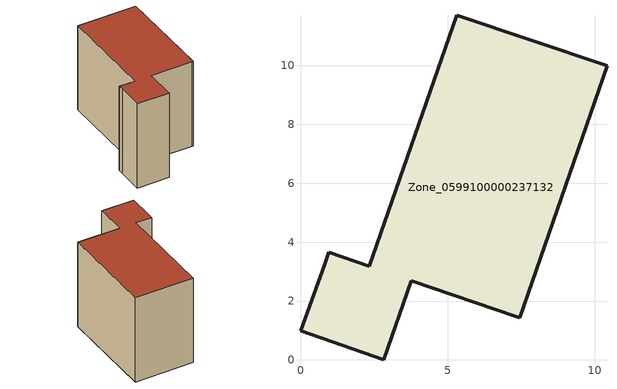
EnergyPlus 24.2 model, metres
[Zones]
Zone_0599100000237132
 floor ground (C_G): 7.45,1.43 7.34,1.46 3.76,2.69 2.83,0 0,0.99 0.83,3.25 0.96,3.66 2.34,3.19 5.3,11.71 10.41,9.99 z0
 wall outside (C_F): 0,0.99 2.83,0 3.76,2.69 7.34,1.46 7.45,1.43 10.41,9.99 5.3,11.71 2.34,3.19 0.96,3.66 0.83,3.25 0,0.99 z0:8.16
 roof outside (C_R): 7.34,1.46 7.45,1.43 10.41,9.99 5.3,11.71 2.34,3.19 0.96,3.66 0.83,3.25 0,0.99 2.83,0 3.76,2.69 z8.16
[BUILDING]
Pand.0599100000237132: North Axis=0; Terrain=City; Loads Convergence Tolerance Value=0.04; Temperature Convergence Tolerance Value=0.4; Solar Distribution=FullExterior; Maximum Number of Warmup Days=25; Minimum Number of Warmup Days=1
[Site:Location]
Rotterdam.The.Hague.AP_ZH_NLD Design_Conditions: Latitude=51.96; Longitude=4.45; Time Zone=1; Elevation=-4.5
[SITE:GROUNDTEMPERATURE:BUILDINGSURFACE]
18, 18, 18, 18, 18, 18, 18, 18, 18, 18, 18, 18
[MATERIAL] Thermal Absorptance=0.9; Solar Absorptance=0.7; Visible Absorptance=0.7
Name | Roughness | Thickness | Conductivity | Density | Specific Heat
G.TI.1992-2005 | MediumSmooth | 0.15 | 0.06 | 540 | 1210
F.TI.1992-2005 | Rough | 0.3 | 0.12 | 1920 | 840
R.TI.1992-2005 | MediumRough | 0.2 | 0.08 | 1500 | 1000
[CONSTRUCTION]
C_G: G.TI.1992-2005
C_F: F.TI.1992-2005
C_R: R.TI.1992-2005
[ZONE]
Zone_0599100000237132: Type=1; Multiplier=1; Ceiling Height=Autocalculate; Volume=Autocalculate; Floor Area=autocalculate; Part of Total Floor Area=Yes
[ZONEINFILTRATION:DESIGNFLOWRATE]
Infil_Zone_0599100000237132: Zone or ZoneList or Space or SpaceList=Zone_0599100000237132; Schedule=AlwaysOn; Design Flow Rate Calculation Method=Flow/Area; Flow Rate per Floor Area=0.0015; Constant Term Coefficient=1; Temperature Term Coefficient=0; Velocity Term Coefficient=0; Velocity Squared Term Coefficient=0
[HVACTEMPLATE:ZONE:IDEALLOADSAIRSYSTEM]
Zone_0599100000237132: Maximum Heating Supply Air Temperature=50; Minimum Cooling Supply Air Temperature=13; Maximum Heating Supply Air Humidity Ratio=0.0156; Minimum Cooling Supply Air Humidity Ratio=0.0077; Heating Limit=NoLimit; Cooling Limit=NoLimit; Dehumidification Control Type=ConstantSensibleHeatRatio; Cooling Sensible Heat Ratio=0.7; Dehumidification Setpoint=60; Humidification Control Type=None; Humidification Setpoint=30; Outdoor Air Method=None; Outdoor Air Flow Rate per Person=0.00944; Outdoor Air Flow Rate per Zone Floor Area=0; Outdoor Air Flow Rate per Zone=0; Demand Controlled Ventilation Type=None; Outdoor Air Economizer Type=NoEconomizer; Heat Recovery Type=None; Sensible Heat Recovery Effectiveness=0.7; Latent Heat Recovery Effectiveness=0.65
[ZONECONTROL:THERMOSTAT]
ThermostatControl_Zone_0599100000237132: Zone or ZoneList=Zone_0599100000237132; Control Type Schedule=DualSetpointControlType; Control 1=Thermostat_Zone_0599100000237132; Temperature Difference Between Cutout And Setpoint=0
[THERMOSTATSETPOINT:DUALSETPOINT]
Thermostat_Zone_0599100000237132: Heating Setpoint Temperature Schedule=HeatingSetpoint_Zone_0599100000237132; Cooling Setpoint Temperature Schedule=CoolingSetpoint_Zone_0599100000237132
[SCHEDULE:COMPACT]
HeatingSetpoint_Zone_0599100000237132: Through: 12/31, For: AllDays, Until: 24:00, 21
CoolingSetpoint_Zone_0599100000237132: Through: 12/31, For: AllDays, Until: 24:00, 24
DualSetpointControlType: Through: 12/31, For: AllDays, Until: 24:00, 4
AlwaysOn: Through: 12/31, For: AllDays, Until: 24:00, 1
